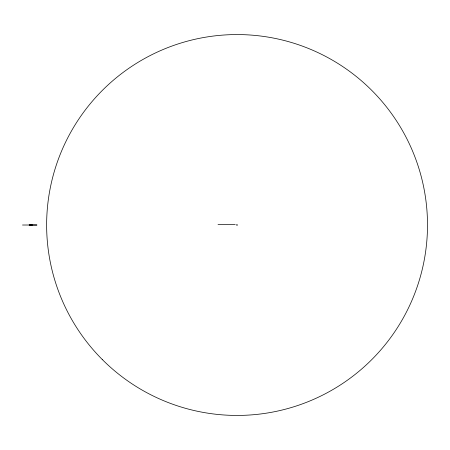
<?xml version="1.0" encoding="UTF-8"?>
<svg xmlns="http://www.w3.org/2000/svg" width="450" height="450" viewBox="0 0 450 450"><rect width="100%" height="100%" fill="white"/><g stroke="black" fill="none" stroke-linecap="round" stroke-linejoin="round"><path stroke-width="0.67" d="M30.195 225L31.157 224.994L30.234 224.994M218.025 224.634L235.221 224.634M29.233 225L32.299 225.011L29.171 224.994M22.5 225.017L36.984 225.011L31.916 224.989M236.717 224.904C237.161 226.305 237.803 223.92 236.717 224.904M102.414 359.657A190.429 190.429 0 0 0 421.009 274.286A190.429 190.429 0 0 0 187.779 41.057A190.429 190.429 0 0 0 102.414 359.657"/></g></svg>
